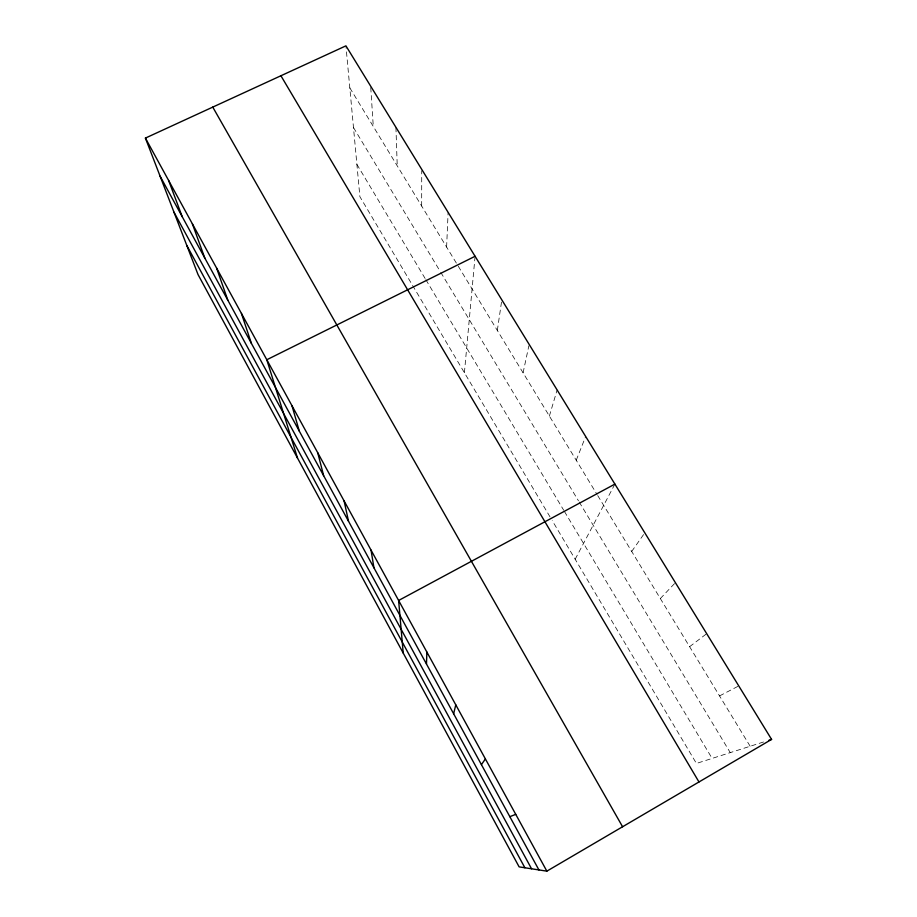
<?xml version="1.0" encoding="UTF-8"?>
<svg xmlns="http://www.w3.org/2000/svg" width="917" height="917" viewBox="0 0 917 917"><rect width="100%" height="100%" fill="white"/><g stroke="black" fill="none" stroke-linecap="round" stroke-linejoin="round"><path stroke-width="0.69" stroke-dasharray="4.58 3.44" d="M421.671 206.027L421.728 170.78M446.613 247.063L448.115 212.354M464.403 372.703L474.949 257.7M497.323 330.452L501.622 301.257M523.08 372.806L528.868 345.766M549.375 416.066L557.112 389.943M576.231 460.231L585.676 436.492M575.165 559.232L614.906 484.107M631.698 551.449L644.8 532.823M660.332 598.549L675.393 582.662M689.607 646.691L706.698 633.681M719.536 695.923L738.758 685.916M763.552 741.979L696.427 763.437L552.217 520.581M349.813 87.849L457.526 265.013M458.259 266.205L596.99 494.378M597.735 495.593L750.152 746.255M353.492 127.555L440.045 271.157M440.779 272.383L578.444 500.774M579.177 501.989L730.253 752.616M356.896 164.372L425.156 278.527M425.878 279.731L563.691 510.207M564.425 511.445L712.108 758.416M550.04 516.913L359.888 196.685L346.053 47.248M370.755 87.539L373.288 126.454M395.926 127.314L397.233 165.839"/><path stroke-width="1.38" d="M426.485 664.034L426.863 652.044M453.64 713.77L455.783 704.852M481.414 764.629L485.402 758.932M546.853 871.15L771.587 739.4L345.927 45.85L145.413 138.089L198.026 274.561L519.125 866.874L546.853 871.15L145.413 138.089M614.906 484.107L398.62 600.475L403.205 653.03M475.075 256.29L266.801 359.751L297.532 458.11M509.829 816.669L515.744 814.353M768.904 740.26L771.587 739.4M280.923 75.756L698.972 781.972M212.767 107.106L622.586 826.756M160.12 176.224L538.909 869.924M173.978 212.182L531.562 868.789M186.793 245.435L524.879 867.757M168.636 180.489L182.231 216.733M192.364 223.817L204.812 258.078M216.618 268.119L227.863 300.295M241.423 313.419L251.407 343.405M291.984 405.738L299.297 431.116M317.74 452.769L323.655 475.717M344.081 500.877L348.529 521.269M371.041 550.097L373.941 567.829"/></g></svg>
